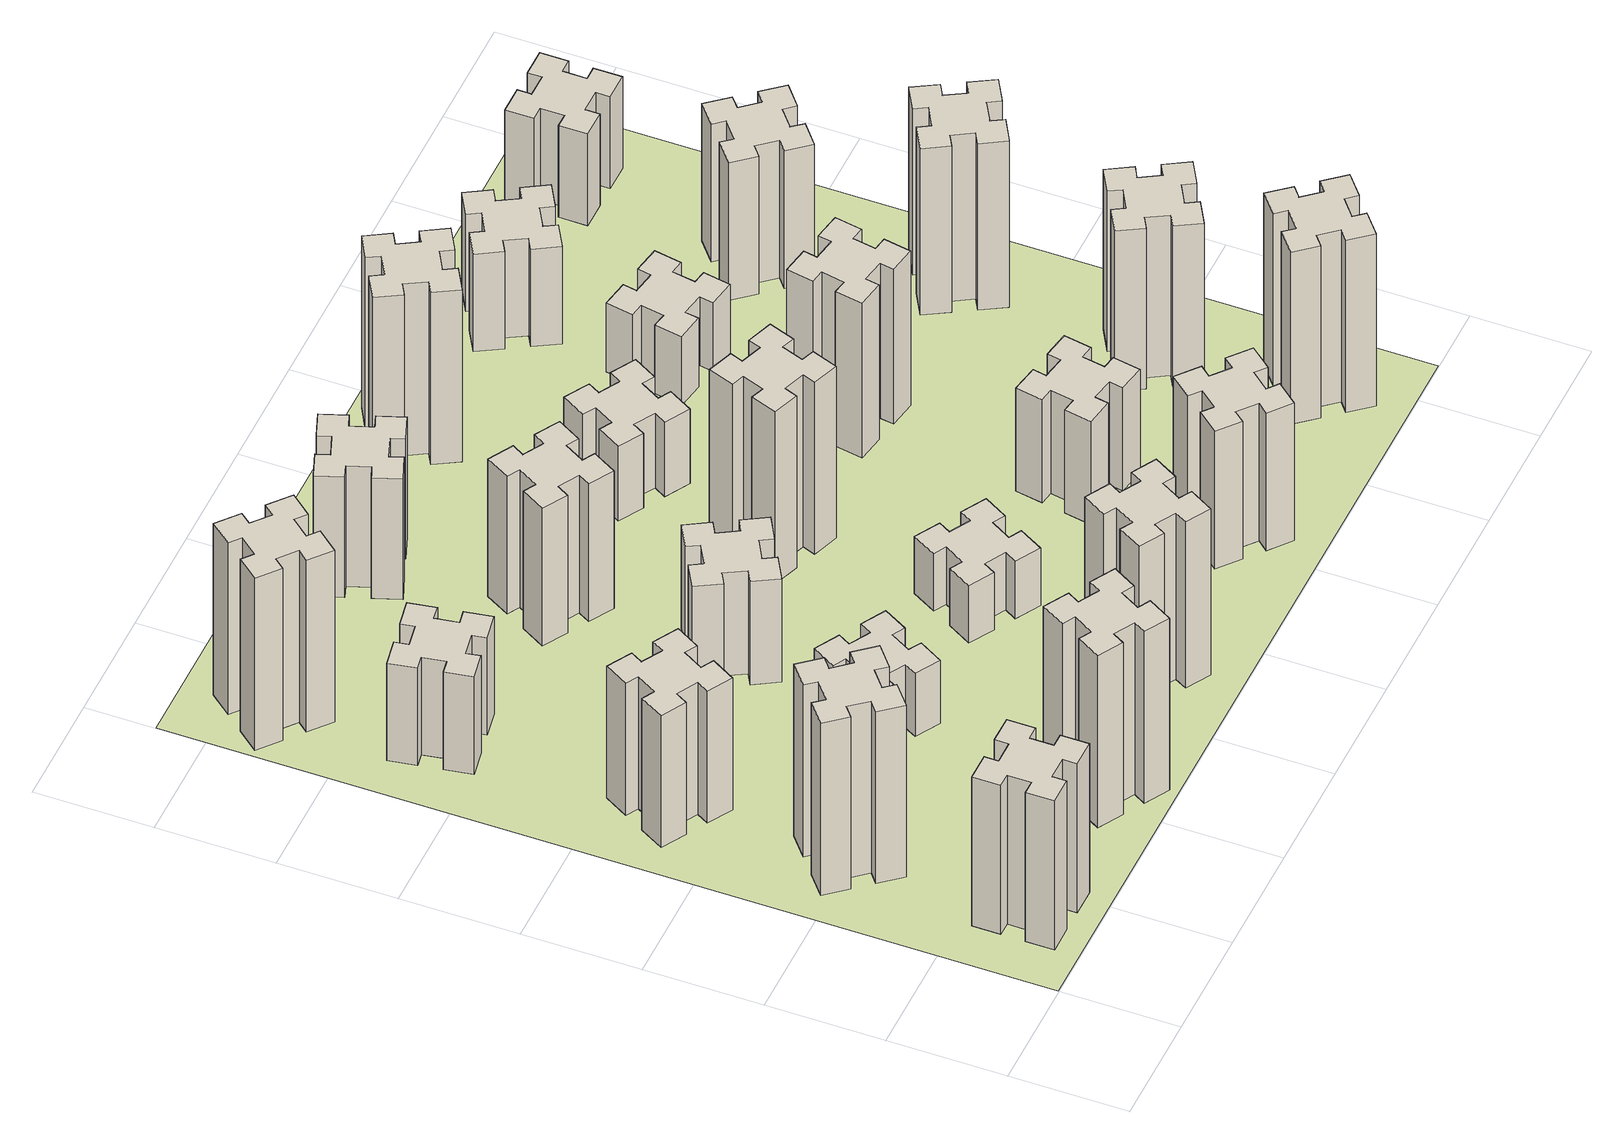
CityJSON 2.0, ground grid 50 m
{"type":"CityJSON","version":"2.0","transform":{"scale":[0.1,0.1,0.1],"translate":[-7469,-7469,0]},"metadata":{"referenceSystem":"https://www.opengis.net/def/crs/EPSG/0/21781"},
"CityObjects":{
"building1":{"type":"Building","attributes":{"class":"1000","function":"1000","usage":"1000","yearOfConstruction":2016,"roofType":"1000","measuredHeight":78,"storeysAboveGround":30,"storeysBelowGround":0},"geometry":[{"type":"Solid","lod":"1","boundaries":[[[[0,1,2,3,4,5,6,7,8,9,10,11,12,13,14,15,16,17,18,19]],[[17,16,20,21]],[[16,15,22,20]],[[15,14,23,22]],[[14,13,24,23]],[[13,12,25,24]],[[12,11,26,25]],[[11,10,27,26]],[[10,9,28,27]],[[9,8,29,28]],[[8,7,30,29]],[[7,6,31,30]],[[6,5,32,31]],[[5,4,33,32]],[[4,3,34,33]],[[3,2,35,34]],[[2,1,36,35]],[[1,0,37,36]],[[0,19,38,37]],[[19,18,39,38]],[[18,17,21,39]],[[24,25,26,27,28,29,30,31,32,33,34,35,36,37,38,39,21,20,22,23]]]]}]},
"building2":{"type":"Building","attributes":{"class":"1000","function":"1000","usage":"1000","yearOfConstruction":2016,"roofType":"1000","measuredHeight":90,"storeysAboveGround":30,"storeysBelowGround":0},"geometry":[{"type":"Solid","lod":"1","boundaries":[[[[40,41,42,43,44,45,46,47,48,49,50,51,52,53,54,55,56,57,58,59]],[[57,56,60,61]],[[56,55,62,60]],[[55,54,63,62]],[[54,53,64,63]],[[53,52,65,64]],[[52,51,66,65]],[[51,50,67,66]],[[50,49,68,67]],[[49,48,69,68]],[[48,47,70,69]],[[47,46,71,70]],[[46,45,72,71]],[[45,44,73,72]],[[44,43,74,73]],[[43,42,75,74]],[[42,41,76,75]],[[41,40,77,76]],[[40,59,78,77]],[[59,58,79,78]],[[58,57,61,79]],[[64,65,66,67,68,69,70,71,72,73,74,75,76,77,78,79,61,60,62,63]]]]}]},
"building3":{"type":"Building","attributes":{"class":"1000","function":"1000","usage":"1000","yearOfConstruction":2016,"roofType":"1000","measuredHeight":69,"storeysAboveGround":30,"storeysBelowGround":0},"geometry":[{"type":"Solid","lod":"1","boundaries":[[[[80,81,82,83,84,85,86,87,88,89,90,91,92,93,94,95,96,97,98,99]],[[97,96,100,101]],[[96,95,102,100]],[[95,94,103,102]],[[94,93,104,103]],[[93,92,105,104]],[[92,91,106,105]],[[91,90,107,106]],[[90,89,108,107]],[[89,88,109,108]],[[88,87,110,109]],[[87,86,111,110]],[[86,85,112,111]],[[85,84,113,112]],[[84,83,114,113]],[[83,82,115,114]],[[82,81,116,115]],[[81,80,117,116]],[[80,99,118,117]],[[99,98,119,118]],[[98,97,101,119]],[[104,105,106,107,108,109,110,111,112,113,114,115,116,117,118,119,101,100,102,103]]]]}]},
"building4":{"type":"Building","attributes":{"class":"1000","function":"1000","usage":"1000","yearOfConstruction":2016,"roofType":"1000","measuredHeight":51,"storeysAboveGround":30,"storeysBelowGround":0},"geometry":[{"type":"Solid","lod":"1","boundaries":[[[[120,121,122,123,124,125,126,127,128,129,130,131,132,133,134,135,136,137,138,139]],[[137,136,140,141]],[[136,135,142,140]],[[135,134,143,142]],[[134,133,144,143]],[[133,132,145,144]],[[132,131,146,145]],[[131,130,147,146]],[[130,129,148,147]],[[129,128,149,148]],[[128,127,150,149]],[[127,126,151,150]],[[126,125,152,151]],[[125,124,153,152]],[[124,123,154,153]],[[123,122,155,154]],[[122,121,156,155]],[[121,120,157,156]],[[120,139,158,157]],[[139,138,159,158]],[[138,137,141,159]],[[144,145,146,147,148,149,150,151,152,153,154,155,156,157,158,159,141,140,142,143]]]]}]},
"building5":{"type":"Building","attributes":{"class":"1000","function":"1000","usage":"1000","yearOfConstruction":2016,"roofType":"1000","measuredHeight":90,"storeysAboveGround":30,"storeysBelowGround":0},"geometry":[{"type":"Solid","lod":"1","boundaries":[[[[160,161,162,163,164,165,166,167,168,169,170,171,172,173,174,175,176,177,178,179]],[[177,176,180,181]],[[176,175,182,180]],[[175,174,183,182]],[[174,173,184,183]],[[173,172,185,184]],[[172,171,186,185]],[[171,170,187,186]],[[170,169,188,187]],[[169,168,189,188]],[[168,167,190,189]],[[167,166,191,190]],[[166,165,192,191]],[[165,164,193,192]],[[164,163,194,193]],[[163,162,195,194]],[[162,161,196,195]],[[161,160,197,196]],[[160,179,198,197]],[[179,178,199,198]],[[178,177,181,199]],[[184,185,186,187,188,189,190,191,192,193,194,195,196,197,198,199,181,180,182,183]]]]}]},
"building6":{"type":"Building","attributes":{"class":"1000","function":"1000","usage":"1000","yearOfConstruction":2016,"roofType":"1000","measuredHeight":90,"storeysAboveGround":30,"storeysBelowGround":0},"geometry":[{"type":"Solid","lod":"1","boundaries":[[[[200,201,202,203,204,205,206,207,208,209,210,211,212,213,214,215,216,217,218,219]],[[217,216,220,221]],[[216,215,222,220]],[[215,214,223,222]],[[214,213,224,223]],[[213,212,225,224]],[[212,211,226,225]],[[211,210,227,226]],[[210,209,228,227]],[[209,208,229,228]],[[208,207,230,229]],[[207,206,231,230]],[[206,205,232,231]],[[205,204,233,232]],[[204,203,234,233]],[[203,202,235,234]],[[202,201,236,235]],[[201,200,237,236]],[[200,219,238,237]],[[219,218,239,238]],[[218,217,221,239]],[[224,225,226,227,228,229,230,231,232,233,234,235,236,237,238,239,221,220,222,223]]]]}]},
"building7":{"type":"Building","attributes":{"class":"1000","function":"1000","usage":"1000","yearOfConstruction":2016,"roofType":"1000","measuredHeight":33,"storeysAboveGround":30,"storeysBelowGround":0},"geometry":[{"type":"Solid","lod":"1","boundaries":[[[[240,241,242,243,244,245,246,247,248,249,250,251,252,253,254,255,256,257,258,259]],[[257,256,260,261]],[[256,255,262,260]],[[255,254,263,262]],[[254,253,264,263]],[[253,252,265,264]],[[252,251,266,265]],[[251,250,267,266]],[[250,249,268,267]],[[249,248,269,268]],[[248,247,270,269]],[[247,246,271,270]],[[246,245,272,271]],[[245,244,273,272]],[[244,243,274,273]],[[243,242,275,274]],[[242,241,276,275]],[[241,240,277,276]],[[240,259,278,277]],[[259,258,279,278]],[[258,257,261,279]],[[264,265,266,267,268,269,270,271,272,273,274,275,276,277,278,279,261,260,262,263]]]]}]},
"building8":{"type":"Building","attributes":{"class":"1000","function":"1000","usage":"1000","yearOfConstruction":2016,"roofType":"1000","measuredHeight":54,"storeysAboveGround":30,"storeysBelowGround":0},"geometry":[{"type":"Solid","lod":"1","boundaries":[[[[280,281,282,283,284,285,286,287,288,289,290,291,292,293,294,295,296,297,298,299]],[[297,296,300,301]],[[296,295,302,300]],[[295,294,303,302]],[[294,293,304,303]],[[293,292,305,304]],[[292,291,306,305]],[[291,290,307,306]],[[290,289,308,307]],[[289,288,309,308]],[[288,287,310,309]],[[287,286,311,310]],[[286,285,312,311]],[[285,284,313,312]],[[284,283,314,313]],[[283,282,315,314]],[[282,281,316,315]],[[281,280,317,316]],[[280,299,318,317]],[[299,298,319,318]],[[298,297,301,319]],[[304,305,306,307,308,309,310,311,312,313,314,315,316,317,318,319,301,300,302,303]]]]}]},
"building9":{"type":"Building","attributes":{"class":"1000","function":"1000","usage":"1000","yearOfConstruction":2016,"roofType":"1000","measuredHeight":87,"storeysAboveGround":30,"storeysBelowGround":0},"geometry":[{"type":"Solid","lod":"1","boundaries":[[[[320,321,322,323,324,325,326,327,328,329,330,331,332,333,334,335,336,337,338,339]],[[337,336,340,341]],[[336,335,342,340]],[[335,334,343,342]],[[334,333,344,343]],[[333,332,345,344]],[[332,331,346,345]],[[331,330,347,346]],[[330,329,348,347]],[[329,328,349,348]],[[328,327,350,349]],[[327,326,351,350]],[[326,325,352,351]],[[325,324,353,352]],[[324,323,354,353]],[[323,322,355,354]],[[322,321,356,355]],[[321,320,357,356]],[[320,339,358,357]],[[339,338,359,358]],[[338,337,341,359]],[[344,345,346,347,348,349,350,351,352,353,354,355,356,357,358,359,341,340,342,343]]]]}]},
"building10":{"type":"Building","attributes":{"class":"1000","function":"1000","usage":"1000","yearOfConstruction":2016,"roofType":"1000","measuredHeight":72,"storeysAboveGround":30,"storeysBelowGround":0},"geometry":[{"type":"Solid","lod":"1","boundaries":[[[[360,361,362,363,364,365,366,367,368,369,370,371,372,373,374,375,376,377,378,379]],[[377,376,380,381]],[[376,375,382,380]],[[375,374,383,382]],[[374,373,384,383]],[[373,372,385,384]],[[372,371,386,385]],[[371,370,387,386]],[[370,369,388,387]],[[369,368,389,388]],[[368,367,390,389]],[[367,366,391,390]],[[366,365,392,391]],[[365,364,393,392]],[[364,363,394,393]],[[363,362,395,394]],[[362,361,396,395]],[[361,360,397,396]],[[360,379,398,397]],[[379,378,399,398]],[[378,377,381,399]],[[384,385,386,387,388,389,390,391,392,393,394,395,396,397,398,399,381,380,382,383]]]]}]},
"building11":{"type":"Building","attributes":{"class":"1000","function":"1000","usage":"1000","yearOfConstruction":2016,"roofType":"1000","measuredHeight":63,"storeysAboveGround":30,"storeysBelowGround":0},"geometry":[{"type":"Solid","lod":"1","boundaries":[[[[400,401,402,403,404,405,406,407,408,409,410,411,412,413,414,415,416,417,418,419]],[[417,416,420,421]],[[416,415,422,420]],[[415,414,423,422]],[[414,413,424,423]],[[413,412,425,424]],[[412,411,426,425]],[[411,410,427,426]],[[410,409,428,427]],[[409,408,429,428]],[[408,407,430,429]],[[407,406,431,430]],[[406,405,432,431]],[[405,404,433,432]],[[404,403,434,433]],[[403,402,435,434]],[[402,401,436,435]],[[401,400,437,436]],[[400,419,438,437]],[[419,418,439,438]],[[418,417,421,439]],[[424,425,426,427,428,429,430,431,432,433,434,435,436,437,438,439,421,420,422,423]]]]}]},
"building12":{"type":"Building","attributes":{"class":"1000","function":"1000","usage":"1000","yearOfConstruction":2016,"roofType":"1000","measuredHeight":30,"storeysAboveGround":30,"storeysBelowGround":0},"geometry":[{"type":"Solid","lod":"1","boundaries":[[[[440,441,442,443,444,445,446,447,448,449,450,451,452,453,454,455,456,457,458,459]],[[457,456,460,461]],[[456,455,462,460]],[[455,454,463,462]],[[454,453,464,463]],[[453,452,465,464]],[[452,451,466,465]],[[451,450,467,466]],[[450,449,468,467]],[[449,448,469,468]],[[448,447,470,469]],[[447,446,471,470]],[[446,445,472,471]],[[445,444,473,472]],[[444,443,474,473]],[[443,442,475,474]],[[442,441,476,475]],[[441,440,477,476]],[[440,459,478,477]],[[459,458,479,478]],[[458,457,461,479]],[[464,465,466,467,468,469,470,471,472,473,474,475,476,477,478,479,461,460,462,463]]]]}]},
"building13":{"type":"Building","attributes":{"class":"1000","function":"1000","usage":"1000","yearOfConstruction":2016,"roofType":"1000","measuredHeight":90,"storeysAboveGround":30,"storeysBelowGround":0},"geometry":[{"type":"Solid","lod":"1","boundaries":[[[[480,481,482,483,484,485,486,487,488,489,490,491,492,493,494,495,496,497,498,499]],[[497,496,500,501]],[[496,495,502,500]],[[495,494,503,502]],[[494,493,504,503]],[[493,492,505,504]],[[492,491,506,505]],[[491,490,507,506]],[[490,489,508,507]],[[489,488,509,508]],[[488,487,510,509]],[[487,486,511,510]],[[486,485,512,511]],[[485,484,513,512]],[[484,483,514,513]],[[483,482,515,514]],[[482,481,516,515]],[[481,480,517,516]],[[480,499,518,517]],[[499,498,519,518]],[[498,497,501,519]],[[504,505,506,507,508,509,510,511,512,513,514,515,516,517,518,519,501,500,502,503]]]]}]},
"building14":{"type":"Building","attributes":{"class":"1000","function":"1000","usage":"1000","yearOfConstruction":2016,"roofType":"1000","measuredHeight":72,"storeysAboveGround":30,"storeysBelowGround":0},"geometry":[{"type":"Solid","lod":"1","boundaries":[[[[520,521,522,523,524,525,526,527,528,529,530,531,532,533,534,535,536,537,538,539]],[[537,536,540,541]],[[536,535,542,540]],[[535,534,543,542]],[[534,533,544,543]],[[533,532,545,544]],[[532,531,546,545]],[[531,530,547,546]],[[530,529,548,547]],[[529,528,549,548]],[[528,527,550,549]],[[527,526,551,550]],[[526,525,552,551]],[[525,524,553,552]],[[524,523,554,553]],[[523,522,555,554]],[[522,521,556,555]],[[521,520,557,556]],[[520,539,558,557]],[[539,538,559,558]],[[538,537,541,559]],[[544,545,546,547,548,549,550,551,552,553,554,555,556,557,558,559,541,540,542,543]]]]}]},
"building15":{"type":"Building","attributes":{"class":"1000","function":"1000","usage":"1000","yearOfConstruction":2016,"roofType":"1000","measuredHeight":39,"storeysAboveGround":30,"storeysBelowGround":0},"geometry":[{"type":"Solid","lod":"1","boundaries":[[[[560,561,562,563,564,565,566,567,568,569,570,571,572,573,574,575,576,577,578,579]],[[577,576,580,581]],[[576,575,582,580]],[[575,574,583,582]],[[574,573,584,583]],[[573,572,585,584]],[[572,571,586,585]],[[571,570,587,586]],[[570,569,588,587]],[[569,568,589,588]],[[568,567,590,589]],[[567,566,591,590]],[[566,565,592,591]],[[565,564,593,592]],[[564,563,594,593]],[[563,562,595,594]],[[562,561,596,595]],[[561,560,597,596]],[[560,579,598,597]],[[579,578,599,598]],[[578,577,581,599]],[[584,585,586,587,588,589,590,591,592,593,594,595,596,597,598,599,581,580,582,583]]]]}]},
"building16":{"type":"Building","attributes":{"class":"1000","function":"1000","usage":"1000","yearOfConstruction":2016,"roofType":"1000","measuredHeight":90,"storeysAboveGround":30,"storeysBelowGround":0},"geometry":[{"type":"Solid","lod":"1","boundaries":[[[[600,601,602,603,604,605,606,607,608,609,610,611,612,613,614,615,616,617,618,619]],[[617,616,620,621]],[[616,615,622,620]],[[615,614,623,622]],[[614,613,624,623]],[[613,612,625,624]],[[612,611,626,625]],[[611,610,627,626]],[[610,609,628,627]],[[609,608,629,628]],[[608,607,630,629]],[[607,606,631,630]],[[606,605,632,631]],[[605,604,633,632]],[[604,603,634,633]],[[603,602,635,634]],[[602,601,636,635]],[[601,600,637,636]],[[600,619,638,637]],[[619,618,639,638]],[[618,617,621,639]],[[624,625,626,627,628,629,630,631,632,633,634,635,636,637,638,639,621,620,622,623]]]]}]},
"building17":{"type":"Building","attributes":{"class":"1000","function":"1000","usage":"1000","yearOfConstruction":2016,"roofType":"1000","measuredHeight":54,"storeysAboveGround":30,"storeysBelowGround":0},"geometry":[{"type":"Solid","lod":"1","boundaries":[[[[640,641,642,643,644,645,646,647,648,649,650,651,652,653,654,655,656,657,658,659]],[[657,656,660,661]],[[656,655,662,660]],[[655,654,663,662]],[[654,653,664,663]],[[653,652,665,664]],[[652,651,666,665]],[[651,650,667,666]],[[650,649,668,667]],[[649,648,669,668]],[[648,647,670,669]],[[647,646,671,670]],[[646,645,672,671]],[[645,644,673,672]],[[644,643,674,673]],[[643,642,675,674]],[[642,641,676,675]],[[641,640,677,676]],[[640,659,678,677]],[[659,658,679,678]],[[658,657,661,679]],[[664,665,666,667,668,669,670,671,672,673,674,675,676,677,678,679,661,660,662,663]]]]}]},
"building18":{"type":"Building","attributes":{"class":"1000","function":"1000","usage":"1000","yearOfConstruction":2016,"roofType":"1000","measuredHeight":81,"storeysAboveGround":30,"storeysBelowGround":0},"geometry":[{"type":"Solid","lod":"1","boundaries":[[[[680,681,682,683,684,685,686,687,688,689,690,691,692,693,694,695,696,697,698,699]],[[697,696,700,701]],[[696,695,702,700]],[[695,694,703,702]],[[694,693,704,703]],[[693,692,705,704]],[[692,691,706,705]],[[691,690,707,706]],[[690,689,708,707]],[[689,688,709,708]],[[688,687,710,709]],[[687,686,711,710]],[[686,685,712,711]],[[685,684,713,712]],[[684,683,714,713]],[[683,682,715,714]],[[682,681,716,715]],[[681,680,717,716]],[[680,699,718,717]],[[699,698,719,718]],[[698,697,701,719]],[[704,705,706,707,708,709,710,711,712,713,714,715,716,717,718,719,701,700,702,703]]]]}]},
"building19":{"type":"Building","attributes":{"class":"1000","function":"1000","usage":"1000","yearOfConstruction":2016,"roofType":"1000","measuredHeight":36,"storeysAboveGround":30,"storeysBelowGround":0},"geometry":[{"type":"Solid","lod":"1","boundaries":[[[[720,721,722,723,724,725,726,727,728,729,730,731,732,733,734,735,736,737,738,739]],[[737,736,740,741]],[[736,735,742,740]],[[735,734,743,742]],[[734,733,744,743]],[[733,732,745,744]],[[732,731,746,745]],[[731,730,747,746]],[[730,729,748,747]],[[729,728,749,748]],[[728,727,750,749]],[[727,726,751,750]],[[726,725,752,751]],[[725,724,753,752]],[[724,723,754,753]],[[723,722,755,754]],[[722,721,756,755]],[[721,720,757,756]],[[720,739,758,757]],[[739,738,759,758]],[[738,737,741,759]],[[744,745,746,747,748,749,750,751,752,753,754,755,756,757,758,759,741,740,742,743]]]]}]},
"building20":{"type":"Building","attributes":{"class":"1000","function":"1000","usage":"1000","yearOfConstruction":2016,"roofType":"1000","measuredHeight":90,"storeysAboveGround":30,"storeysBelowGround":0},"geometry":[{"type":"Solid","lod":"1","boundaries":[[[[760,761,762,763,764,765,766,767,768,769,770,771,772,773,774,775,776,777,778,779]],[[777,776,780,781]],[[776,775,782,780]],[[775,774,783,782]],[[774,773,784,783]],[[773,772,785,784]],[[772,771,786,785]],[[771,770,787,786]],[[770,769,788,787]],[[769,768,789,788]],[[768,767,790,789]],[[767,766,791,790]],[[766,765,792,791]],[[765,764,793,792]],[[764,763,794,793]],[[763,762,795,794]],[[762,761,796,795]],[[761,760,797,796]],[[760,779,798,797]],[[779,778,799,798]],[[778,777,781,799]],[[784,785,786,787,788,789,790,791,792,793,794,795,796,797,798,799,781,780,782,783]]]]}]},
"building21":{"type":"Building","attributes":{"class":"1000","function":"1000","usage":"1000","yearOfConstruction":2016,"roofType":"1000","measuredHeight":51,"storeysAboveGround":30,"storeysBelowGround":0},"geometry":[{"type":"Solid","lod":"1","boundaries":[[[[800,801,802,803,804,805,806,807,808,809,810,811,812,813,814,815,816,817,818,819]],[[817,816,820,821]],[[816,815,822,820]],[[815,814,823,822]],[[814,813,824,823]],[[813,812,825,824]],[[812,811,826,825]],[[811,810,827,826]],[[810,809,828,827]],[[809,808,829,828]],[[808,807,830,829]],[[807,806,831,830]],[[806,805,832,831]],[[805,804,833,832]],[[804,803,834,833]],[[803,802,835,834]],[[802,801,836,835]],[[801,800,837,836]],[[800,819,838,837]],[[819,818,839,838]],[[818,817,821,839]],[[824,825,826,827,828,829,830,831,832,833,834,835,836,837,838,839,821,820,822,823]]]]}]},
"building22":{"type":"Building","attributes":{"class":"1000","function":"1000","usage":"1000","yearOfConstruction":2016,"roofType":"1000","measuredHeight":84,"storeysAboveGround":30,"storeysBelowGround":0},"geometry":[{"type":"Solid","lod":"1","boundaries":[[[[840,841,842,843,844,845,846,847,848,849,850,851,852,853,854,855,856,857,858,859]],[[857,856,860,861]],[[856,855,862,860]],[[855,854,863,862]],[[854,853,864,863]],[[853,852,865,864]],[[852,851,866,865]],[[851,850,867,866]],[[850,849,868,867]],[[849,848,869,868]],[[848,847,870,869]],[[847,846,871,870]],[[846,845,872,871]],[[845,844,873,872]],[[844,843,874,873]],[[843,842,875,874]],[[842,841,876,875]],[[841,840,877,876]],[[840,859,878,877]],[[859,858,879,878]],[[858,857,861,879]],[[864,865,866,867,868,869,870,871,872,873,874,875,876,877,878,879,861,860,862,863]]]]}]},
"building23":{"type":"Building","attributes":{"class":"1000","function":"1000","usage":"1000","yearOfConstruction":2016,"roofType":"1000","measuredHeight":87,"storeysAboveGround":30,"storeysBelowGround":0},"geometry":[{"type":"Solid","lod":"1","boundaries":[[[[880,881,882,883,884,885,886,887,888,889,890,891,892,893,894,895,896,897,898,899]],[[897,896,900,901]],[[896,895,902,900]],[[895,894,903,902]],[[894,893,904,903]],[[893,892,905,904]],[[892,891,906,905]],[[891,890,907,906]],[[890,889,908,907]],[[889,888,909,908]],[[888,887,910,909]],[[887,886,911,910]],[[886,885,912,911]],[[885,884,913,912]],[[884,883,914,913]],[[883,882,915,914]],[[882,881,916,915]],[[881,880,917,916]],[[880,899,918,917]],[[899,898,919,918]],[[898,897,901,919]],[[904,905,906,907,908,909,910,911,912,913,914,915,916,917,918,919,901,900,902,903]]]]}]},
"building24":{"type":"Building","attributes":{"class":"1000","function":"1000","usage":"1000","yearOfConstruction":2016,"roofType":"1000","measuredHeight":72,"storeysAboveGround":30,"storeysBelowGround":0},"geometry":[{"type":"Solid","lod":"1","boundaries":[[[[920,921,922,923,924,925,926,927,928,929,930,931,932,933,934,935,936,937,938,939]],[[937,936,940,941]],[[936,935,942,940]],[[935,934,943,942]],[[934,933,944,943]],[[933,932,945,944]],[[932,931,946,945]],[[931,930,947,946]],[[930,929,948,947]],[[929,928,949,948]],[[928,927,950,949]],[[927,926,951,950]],[[926,925,952,951]],[[925,924,953,952]],[[924,923,954,953]],[[923,922,955,954]],[[922,921,956,955]],[[921,920,957,956]],[[920,939,958,957]],[[939,938,959,958]],[[938,937,941,959]],[[944,945,946,947,948,949,950,951,952,953,954,955,956,957,958,959,941,940,942,943]]]]}]},
"building25":{"type":"Building","attributes":{"class":"1000","function":"1000","usage":"1000","yearOfConstruction":2016,"roofType":"1000","measuredHeight":48,"storeysAboveGround":30,"storeysBelowGround":0},"geometry":[{"type":"Solid","lod":"1","boundaries":[[[[960,961,962,963,964,965,966,967,968,969,970,971,972,973,974,975,976,977,978,979]],[[977,976,980,981]],[[976,975,982,980]],[[975,974,983,982]],[[974,973,984,983]],[[973,972,985,984]],[[972,971,986,985]],[[971,970,987,986]],[[970,969,988,987]],[[969,968,989,988]],[[968,967,990,989]],[[967,966,991,990]],[[966,965,992,991]],[[965,964,993,992]],[[964,963,994,993]],[[963,962,995,994]],[[962,961,996,995]],[[961,960,997,996]],[[960,979,998,997]],[[979,978,999,998]],[[978,977,981,999]],[[984,985,986,987,988,989,990,991,992,993,994,995,996,997,998,999,981,980,982,983]]]]}]},
"landuse1":{"type":"LandUse","attributes":{"name":"plot1","function":"1010"},"geometry":[{"type":"MultiSurface","lod":"1","boundaries":[[[1000,1001,1002,1003]]]}]}
},
"vertices":[
[265,325,0],[265,225,0],[205,225,0],[205,105,0],[325,105,0],[325,165,0],[425,165,0],[425,105,0],[545,105,0],[545,225,0],[485,225,0],[485,325,0],[545,325,0],[545,445,0],[425,445,0],[425,385,0],[325,385,0],[325,445,0],[205,445,0],[205,325,0],[325,385,780],[325,445,780],[425,385,780],[425,445,780],[545,445,780],[545,325,780],[485,325,780],[485,225,780],[545,225,780],[545,105,780],[425,105,780],[425,165,780],[325,165,780],[325,105,780],[205,105,780],[205,225,780],[265,225,780],[265,325,780],[205,325,780],[205,445,780],
[492,1048,0],[427,1124,0],[473,1163,0],[396,1255,0],[304,1178,0],[343,1132,0],[266,1067,0],[228,1113,0],[136,1036,0],[213,944,0],[259,983,0],[323,906,0],[277,868,0],[354,776,0],[446,853,0],[408,899,0],[484,963,0],[523,917,0],[615,994,0],[538,1086,0],[484,963,900],[523,917,900],[408,899,900],[446,853,900],[354,776,900],[277,868,900],[323,906,900],[259,983,900],[213,944,900],[136,1036,900],[228,1113,900],[266,1067,900],[343,1132,900],[304,1178,900],[396,1255,900],[473,1163,900],[427,1124,900],[492,1048,900],[538,1086,900],[615,994,900],
[474,1826,0],[387,1876,0],[417,1928,0],[313,1988,0],[253,1884,0],[305,1854,0],[255,1767,0],[203,1797,0],[143,1693,0],[247,1633,0],[277,1685,0],[364,1635,0],[334,1583,0],[438,1523,0],[498,1627,0],[446,1657,0],[496,1744,0],[548,1714,0],[608,1818,0],[504,1878,0],[496,1744,690],[548,1714,690],[446,1657,690],[498,1627,690],[438,1523,690],[334,1583,690],[364,1635,690],[277,1685,690],[247,1633,690],[143,1693,690],[203,1797,690],[255,1767,690],[305,1854,690],[253,1884,690],[313,1988,690],[417,1928,690],[387,1876,690],[474,1826,690],[504,1878,690],[608,1818,690],
[405,2812,0],[307,2795,0],[297,2854,0],[178,2833,0],[199,2715,0],[258,2725,0],[276,2627,0],[217,2617,0],[237,2498,0],[356,2519,0],[345,2578,0],[444,2596,0],[454,2537,0],[572,2557,0],[551,2676,0],[492,2665,0],[475,2764,0],[534,2774,0],[513,2892,0],[395,2871,0],[475,2764,510],[534,2774,510],[492,2665,510],[551,2676,510],[572,2557,510],[454,2537,510],[444,2596,510],[345,2578,510],[356,2519,510],[237,2498,510],[217,2617,510],[276,2627,510],[258,2725,510],[199,2715,510],[178,2833,510],[297,2854,510],[307,2795,510],[405,2812,510],[395,2871,510],[513,2892,510],
[1214,346,0],[1127,396,0],[1157,448,0],[1053,508,0],[993,404,0],[1045,374,0],[995,287,0],[943,317,0],[883,213,0],[987,153,0],[1017,205,0],[1104,155,0],[1074,103,0],[1178,43,0],[1238,147,0],[1186,177,0],[1236,264,0],[1288,234,0],[1348,338,0],[1244,398,0],[1236,264,900],[1288,234,900],[1186,177,900],[1238,147,900],[1178,43,900],[1074,103,900],[1104,155,900],[1017,205,900],[987,153,900],[883,213,900],[943,317,900],[995,287,900],[1045,374,900],[993,404,900],[1053,508,900],[1157,448,900],[1127,396,900],[1214,346,900],[1244,398,900],[1348,338,900],
[384,3387,0],[308,3452,0],[346,3498,0],[254,3575,0],[177,3483,0],[223,3444,0],[159,3368,0],[113,3406,0],[36,3314,0],[128,3237,0],[166,3283,0],[243,3219,0],[204,3173,0],[296,3096,0],[373,3188,0],[327,3226,0],[392,3303,0],[438,3264,0],[515,3356,0],[423,3433,0],[392,3303,900],[438,3264,900],[327,3226,900],[373,3188,900],[296,3096,900],[204,3173,900],[243,3219,900],[166,3283,900],[128,3237,900],[36,3314,900],[113,3406,900],[159,3368,900],[223,3444,900],[177,3483,900],[254,3575,900],[346,3498,900],[308,3452,900],[384,3387,900],[423,3433,900],[515,3356,900],
[1186,1117,0],[1236,1204,0],[1288,1174,0],[1348,1278,0],[1244,1338,0],[1214,1286,0],[1127,1336,0],[1157,1388,0],[1053,1448,0],[993,1344,0],[1045,1314,0],[995,1227,0],[943,1257,0],[883,1153,0],[987,1093,0],[1017,1145,0],[1104,1095,0],[1074,1043,0],[1178,983,0],[1238,1087,0],[1104,1095,330],[1074,1043,330],[1017,1145,330],[987,1093,330],[883,1153,330],[943,1257,330],[995,1227,330],[1045,1314,330],[993,1344,330],[1053,1448,330],[1157,1388,330],[1127,1336,330],[1214,1286,330],[1244,1338,330],[1348,1278,330],[1288,1174,330],[1236,1204,330],[1186,1117,330],[1238,1087,330],[1178,983,330],
[1336,1867,0],[1286,1954,0],[1338,1984,0],[1278,2088,0],[1174,2028,0],[1204,1976,0],[1117,1926,0],[1087,1978,0],[983,1918,0],[1043,1814,0],[1095,1844,0],[1145,1757,0],[1093,1727,0],[1153,1623,0],[1257,1683,0],[1227,1735,0],[1314,1785,0],[1344,1733,0],[1448,1793,0],[1388,1897,0],[1314,1785,540],[1344,1733,540],[1227,1735,540],[1257,1683,540],[1153,1623,540],[1093,1727,540],[1145,1757,540],[1095,1844,540],[1043,1814,540],[983,1918,540],[1087,1978,540],[1117,1926,540],[1204,1976,540],[1174,2028,540],[1278,2088,540],[1338,1984,540],[1286,1954,540],[1336,1867,540],[1388,1897,540],[1448,1793,540],
[1657,305,0],[1744,255,0],[1714,203,0],[1818,143,0],[1878,247,0],[1826,277,0],[1876,364,0],[1928,334,0],[1988,438,0],[1884,498,0],[1854,446,0],[1767,496,0],[1797,548,0],[1693,608,0],[1633,504,0],[1685,474,0],[1635,387,0],[1583,417,0],[1523,313,0],[1627,253,0],[1635,387,870],[1583,417,870],[1685,474,870],[1633,504,870],[1693,608,870],[1797,548,870],[1767,496,870],[1854,446,870],[1884,498,870],[1988,438,870],[1928,334,870],[1876,364,870],[1826,277,870],[1878,247,870],[1818,143,870],[1714,203,870],[1744,255,870],[1657,305,870],[1627,253,870],[1523,313,870],
[1314,2666,0],[1227,2716,0],[1257,2768,0],[1153,2828,0],[1093,2724,0],[1145,2694,0],[1095,2607,0],[1043,2637,0],[983,2533,0],[1087,2473,0],[1117,2525,0],[1204,2475,0],[1174,2423,0],[1278,2363,0],[1338,2467,0],[1286,2497,0],[1336,2584,0],[1388,2554,0],[1448,2658,0],[1344,2718,0],[1336,2584,720],[1388,2554,720],[1286,2497,720],[1338,2467,720],[1278,2363,720],[1174,2423,720],[1204,2475,720],[1117,2525,720],[1087,2473,720],[983,2533,720],[1043,2637,720],[1095,2607,720],[1145,2694,720],[1093,2724,720],[1153,2828,720],[1257,2768,720],[1227,2716,720],[1314,2666,720],[1344,2718,720],[1448,2658,720],
[1125,3456,0],[1031,3422,0],[1010,3478,0],[897,3437,0],[939,3324,0],[995,3345,0],[1029,3251,0],[973,3230,0],[1014,3117,0],[1127,3159,0],[1106,3215,0],[1200,3249,0],[1220,3193,0],[1333,3234,0],[1292,3347,0],[1236,3326,0],[1202,3420,0],[1258,3440,0],[1217,3553,0],[1104,3512,0],[1202,3420,630],[1258,3440,630],[1236,3326,630],[1292,3347,630],[1333,3234,630],[1220,3193,630],[1200,3249,630],[1106,3215,630],[1127,3159,630],[1014,3117,630],[973,3230,630],[1029,3251,630],[995,3345,630],[939,3324,630],[897,3437,630],[1010,3478,630],[1031,3422,630],[1125,3456,630],[1104,3512,630],[1217,3553,630],
[1757,1045,0],[1844,995,0],[1814,943,0],[1918,883,0],[1978,987,0],[1926,1017,0],[1976,1104,0],[2028,1074,0],[2088,1178,0],[1984,1238,0],[1954,1186,0],[1867,1236,0],[1897,1288,0],[1793,1348,0],[1733,1244,0],[1785,1214,0],[1735,1127,0],[1683,1157,0],[1623,1053,0],[1727,993,0],[1735,1127,300],[1683,1157,300],[1785,1214,300],[1733,1244,300],[1793,1348,300],[1897,1288,300],[1867,1236,300],[1954,1186,300],[1984,1238,300],[2088,1178,300],[2028,1074,300],[1976,1104,300],[1926,1017,300],[1978,987,300],[1918,883,300],[1814,943,300],[1844,995,300],[1757,1045,300],[1727,993,300],[1623,1053,300],
[1940,2042,0],[1846,2076,0],[1867,2132,0],[1754,2173,0],[1713,2060,0],[1769,2040,0],[1735,1946,0],[1679,1967,0],[1637,1854,0],[1750,1813,0],[1771,1869,0],[1865,1835,0],[1844,1779,0],[1957,1737,0],[1998,1850,0],[1942,1871,0],[1976,1965,0],[2032,1944,0],[2073,2057,0],[1960,2098,0],[1976,1965,900],[2032,1944,900],[1942,1871,900],[1998,1850,900],[1957,1737,900],[1844,1779,900],[1865,1835,900],[1771,1869,900],[1750,1813,900],[1637,1854,900],[1679,1967,900],[1735,1946,900],[1769,2040,900],[1713,2060,900],[1754,2173,900],[1867,2132,900],[1846,2076,900],[1940,2042,900],[1960,2098,900],[2073,2057,900],
[2486,323,0],[2563,259,0],[2524,213,0],[2616,136,0],[2693,228,0],[2647,266,0],[2712,343,0],[2758,304,0],[2835,396,0],[2743,473,0],[2704,427,0],[2628,492,0],[2666,538,0],[2574,615,0],[2497,523,0],[2543,484,0],[2479,408,0],[2433,446,0],[2356,354,0],[2448,277,0],[2479,408,720],[2433,446,720],[2543,484,720],[2497,523,720],[2574,615,720],[2666,538,720],[2628,492,720],[2704,427,720],[2743,473,720],[2835,396,720],[2758,304,720],[2712,343,720],[2647,266,720],[2693,228,720],[2616,136,720],[2524,213,720],[2563,259,720],[2486,323,720],[2448,277,720],[2356,354,720],
[2026,2497,0],[2076,2584,0],[2128,2554,0],[2188,2658,0],[2084,2718,0],[2054,2666,0],[1967,2716,0],[1997,2768,0],[1893,2828,0],[1833,2724,0],[1885,2694,0],[1835,2607,0],[1783,2637,0],[1723,2533,0],[1827,2473,0],[1857,2525,0],[1944,2475,0],[1914,2423,0],[2018,2363,0],[2078,2467,0],[1944,2475,390],[1914,2423,390],[1857,2525,390],[1827,2473,390],[1723,2533,390],[1783,2637,390],[1835,2607,390],[1885,2694,390],[1833,2724,390],[1893,2828,390],[1997,2768,390],[1967,2716,390],[2054,2666,390],[2084,2718,390],[2188,2658,390],[2128,2554,390],[2076,2584,390],[2026,2497,390],[2078,2467,390],[2018,2363,390],
[1844,3556,0],[1757,3506,0],[1727,3558,0],[1623,3498,0],[1683,3394,0],[1735,3424,0],[1785,3337,0],[1733,3307,0],[1793,3203,0],[1897,3263,0],[1867,3315,0],[1954,3365,0],[1984,3313,0],[2088,3373,0],[2028,3477,0],[1976,3447,0],[1926,3534,0],[1978,3564,0],[1918,3668,0],[1814,3608,0],[1926,3534,900],[1978,3564,900],[1976,3447,900],[2028,3477,900],[2088,3373,900],[1984,3313,900],[1954,3365,900],[1867,3315,900],[1897,3263,900],[1793,3203,900],[1733,3307,900],[1785,3337,900],[1735,3424,900],[1683,3394,900],[1623,3498,900],[1727,3558,900],[1757,3506,900],[1844,3556,900],[1814,3608,900],[1918,3668,900],
[2496,1084,0],[2478,985,0],[2419,996,0],[2398,877,0],[2517,857,0],[2527,916,0],[2625,898,0],[2615,839,0],[2733,818,0],[2754,937,0],[2695,947,0],[2712,1045,0],[2771,1035,0],[2792,1153,0],[2674,1174,0],[2664,1115,0],[2565,1132,0],[2576,1191,0],[2457,1212,0],[2437,1094,0],[2565,1132,540],[2576,1191,540],[2664,1115,540],[2674,1174,540],[2792,1153,540],[2771,1035,540],[2712,1045,540],[2695,947,540],[2754,937,540],[2733,818,540],[2615,839,540],[2625,898,540],[2527,916,540],[2517,857,540],[2398,877,540],[2419,996,540],[2478,985,540],[2496,1084,540],[2437,1094,540],[2457,1212,540],
[2527,1856,0],[2625,1838,0],[2615,1779,0],[2733,1758,0],[2754,1877,0],[2695,1887,0],[2712,1985,0],[2771,1975,0],[2792,2093,0],[2674,2114,0],[2664,2055,0],[2565,2072,0],[2576,2131,0],[2457,2152,0],[2437,2034,0],[2496,2024,0],[2478,1925,0],[2419,1936,0],[2398,1817,0],[2517,1797,0],[2478,1925,810],[2419,1936,810],[2496,2024,810],[2437,2034,810],[2457,2152,810],[2576,2131,810],[2565,2072,810],[2664,2055,810],[2674,2114,810],[2792,2093,810],[2771,1975,810],[2712,1985,810],[2695,1887,810],[2754,1877,810],[2733,1758,810],[2615,1779,810],[2625,1838,810],[2527,1856,810],[2517,1797,810],[2398,1817,810],
[2664,2795,0],[2565,2812,0],[2576,2871,0],[2457,2892,0],[2437,2774,0],[2496,2764,0],[2478,2665,0],[2419,2676,0],[2398,2557,0],[2517,2537,0],[2527,2596,0],[2625,2578,0],[2615,2519,0],[2733,2498,0],[2754,2617,0],[2695,2627,0],[2712,2725,0],[2771,2715,0],[2792,2833,0],[2674,2854,0],[2712,2725,360],[2771,2715,360],[2695,2627,360],[2754,2617,360],[2733,2498,360],[2615,2519,360],[2625,2578,360],[2527,2596,360],[2517,2537,360],[2398,2557,360],[2419,2676,360],[2478,2665,360],[2496,2764,360],[2437,2774,360],[2457,2892,360],[2576,2871,360],[2565,2812,360],[2664,2795,360],[2674,2854,360],[2792,2833,360],
[3468,259,0],[3544,323,0],[3583,277,0],[3675,354,0],[3598,446,0],[3552,408,0],[3487,484,0],[3533,523,0],[3456,615,0],[3364,538,0],[3403,492,0],[3326,427,0],[3288,473,0],[3196,396,0],[3273,304,0],[3319,343,0],[3383,266,0],[3337,228,0],[3414,136,0],[3506,213,0],[3383,266,900],[3337,228,900],[3319,343,900],[3273,304,900],[3196,396,900],[3288,473,900],[3326,427,900],[3403,492,900],[3364,538,900],[3456,615,900],[3533,523,900],[3487,484,900],[3552,408,900],[3598,446,900],[3675,354,900],[3583,277,900],[3544,323,900],[3468,259,900],[3506,213,900],[3414,136,900],
[2716,3347,0],[2666,3434,0],[2718,3464,0],[2658,3568,0],[2554,3508,0],[2584,3456,0],[2497,3406,0],[2467,3458,0],[2363,3398,0],[2423,3294,0],[2475,3324,0],[2525,3237,0],[2473,3207,0],[2533,3103,0],[2637,3163,0],[2607,3215,0],[2694,3265,0],[2724,3213,0],[2828,3273,0],[2768,3377,0],[2694,3265,510],[2724,3213,510],[2607,3215,510],[2637,3163,510],[2533,3103,510],[2473,3207,510],[2525,3237,510],[2475,3324,510],[2423,3294,510],[2363,3398,510],[2467,3458,510],[2497,3406,510],[2584,3456,510],[2554,3508,510],[2658,3568,510],[2718,3464,510],[2666,3434,510],[2716,3347,510],[2768,3377,510],[2828,3273,510],
[3215,1004,0],[3265,917,0],[3213,887,0],[3273,783,0],[3377,843,0],[3347,895,0],[3434,945,0],[3464,893,0],[3568,953,0],[3508,1057,0],[3456,1027,0],[3406,1114,0],[3458,1144,0],[3398,1248,0],[3294,1188,0],[3324,1136,0],[3237,1086,0],[3207,1138,0],[3103,1078,0],[3163,974,0],[3237,1086,840],[3207,1138,840],[3324,1136,840],[3294,1188,840],[3398,1248,840],[3458,1144,840],[3406,1114,840],[3456,1027,840],[3508,1057,840],[3568,953,840],[3464,893,840],[3434,945,840],[3347,895,840],[3377,843,840],[3273,783,840],[3213,887,840],[3265,917,840],[3215,1004,840],[3163,974,840],[3103,1078,840],
[3556,1867,0],[3506,1954,0],[3558,1984,0],[3498,2088,0],[3394,2028,0],[3424,1976,0],[3337,1926,0],[3307,1978,0],[3203,1918,0],[3263,1814,0],[3315,1844,0],[3365,1757,0],[3313,1727,0],[3373,1623,0],[3477,1683,0],[3447,1735,0],[3534,1785,0],[3564,1733,0],[3668,1793,0],[3608,1897,0],[3534,1785,870],[3564,1733,870],[3447,1735,870],[3477,1683,870],[3373,1623,870],[3313,1727,870],[3365,1757,870],[3315,1844,870],[3263,1814,870],[3203,1918,870],[3307,1978,870],[3337,1926,870],[3424,1976,870],[3394,2028,870],[3498,2088,870],[3558,1984,870],[3506,1954,870],[3556,1867,870],[3608,1897,870],[3668,1793,870],
[3119,2563,0],[3183,2486,0],[3137,2448,0],[3214,2356,0],[3306,2433,0],[3268,2479,0],[3344,2543,0],[3383,2497,0],[3475,2574,0],[3398,2666,0],[3352,2628,0],[3287,2704,0],[3333,2743,0],[3256,2835,0],[3164,2758,0],[3203,2712,0],[3126,2647,0],[3088,2693,0],[2996,2616,0],[3073,2524,0],[3126,2647,720],[3088,2693,720],[3203,2712,720],[3164,2758,720],[3256,2835,720],[3333,2743,720],[3287,2704,720],[3352,2628,720],[3398,2666,720],[3475,2574,720],[3383,2497,720],[3344,2543,720],[3268,2479,720],[3306,2433,720],[3214,2356,720],[3137,2448,720],[3183,2486,720],[3119,2563,720],[3073,2524,720],[2996,2616,720],
[3285,3325,0],[3385,3325,0],[3385,3265,0],[3505,3265,0],[3505,3385,0],[3445,3385,0],[3445,3485,0],[3505,3485,0],[3505,3605,0],[3385,3605,0],[3385,3545,0],[3285,3545,0],[3285,3605,0],[3165,3605,0],[3165,3485,0],[3225,3485,0],[3225,3385,0],[3165,3385,0],[3165,3265,0],[3285,3265,0],[3225,3385,480],[3165,3385,480],[3225,3485,480],[3165,3485,480],[3165,3605,480],[3285,3605,480],[3285,3545,480],[3385,3545,480],[3385,3605,480],[3505,3605,480],[3505,3485,480],[3445,3485,480],[3445,3385,480],[3505,3385,480],[3505,3265,480],[3385,3265,480],[3385,3325,480],[3285,3325,480],[3285,3265,480],[3165,3265,480],
[5,3705,0],[3705,3705,0],[3705,5,0],[5,5,0]
]}
